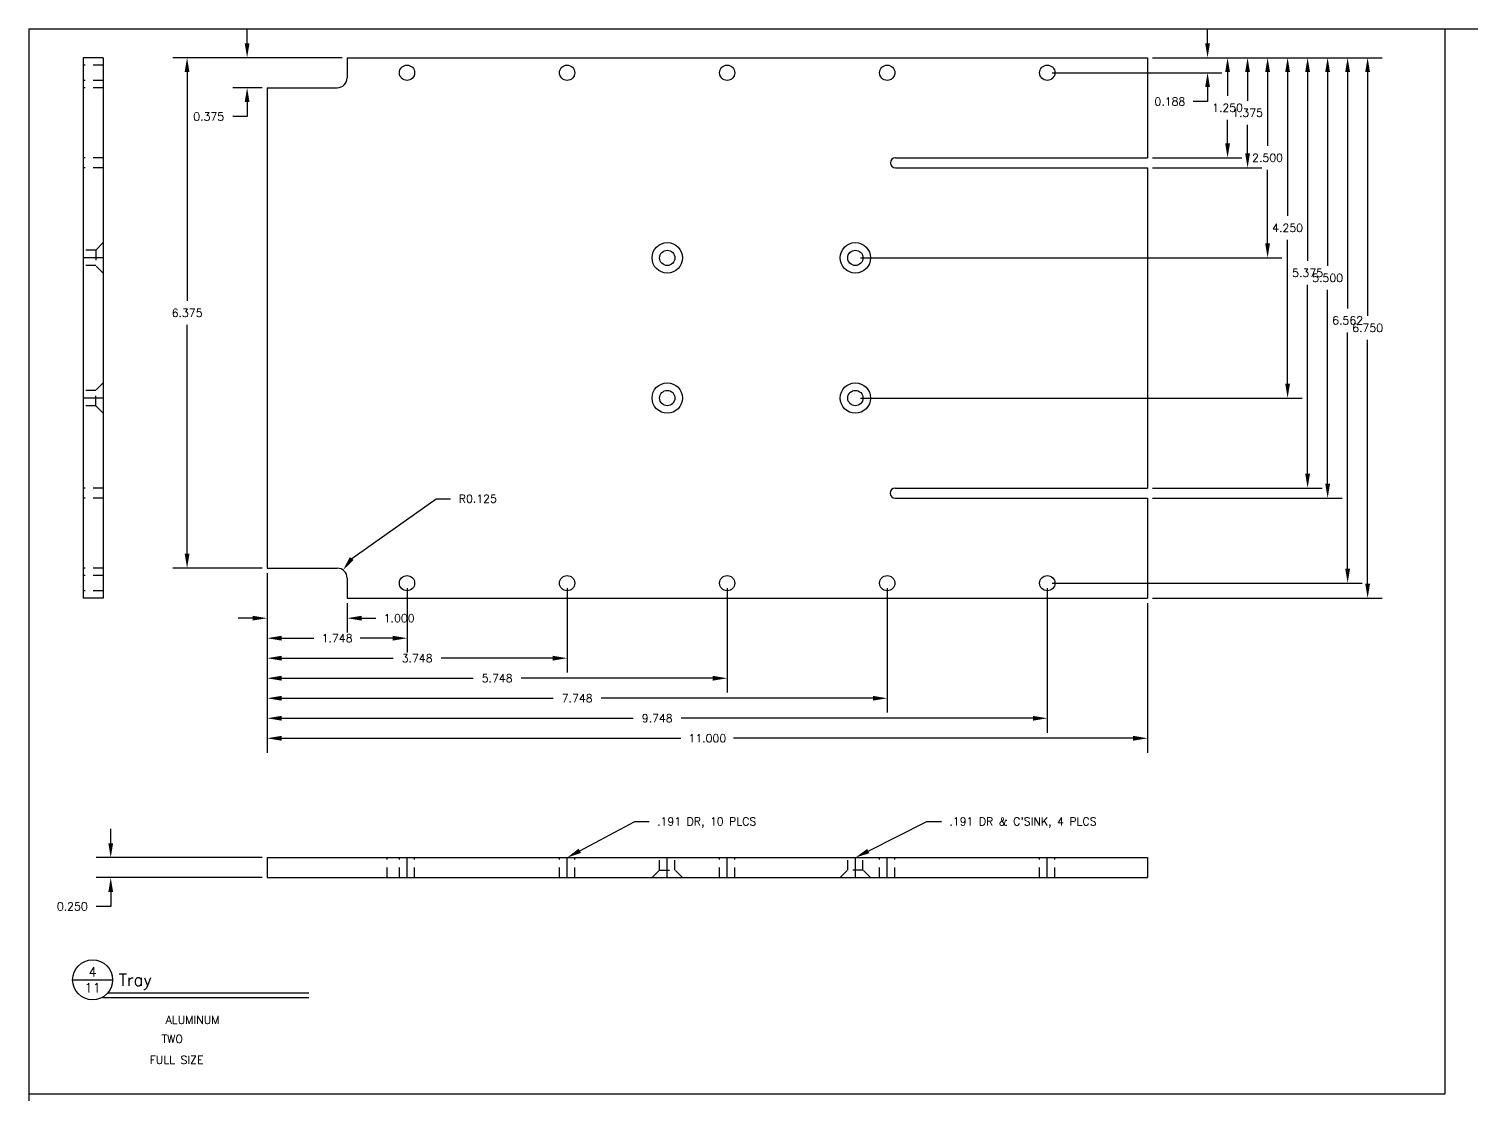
# Model space of a CAD drawing. Extents: x 0 to 33, y 0 to 21.
# Drawn here: x 0 to 18.02, y 7.7 to 21 of the extents above; entities that cross this region are included whole.
import ezdxf
from ezdxf.enums import TextEntityAlignment as Align

# ---------------------------------------------------------------- set-up
doc = ezdxf.new("R2010")
doc.units = 0
doc.header["$MEASUREMENT"] = 0
doc.linetypes.add('CENTER', pattern=[2, 1.25, -0.25, 0.25, -0.25])
doc.linetypes.add('HIDDEN2', pattern=[0.1875, 0.125, -0.0625])
doc.layers.get('0').update_dxf_attribs({"linetype": 'CONTINUOUS'})
doc.layers.get('DEFPOINTS').update_dxf_attribs({"linetype": 'CONTINUOUS'})
for name, color, linetype in [('BORDER', 5, 'CONTINUOUS'), ('DIM', 1, 'CONTINUOUS'), ('HIDDEN2', 6, 'HIDDEN2'), ('NFCENTER', 4, 'CENTER'), ('OBJECT', 3, 'CONTINUOUS')]:
    doc.layers.add(name, color=color, linetype=linetype)
doc.styles.add('ROMANS', font='romans')
doc.styles.add('SIMPLEX', font='simplex')
doc.dimstyles.get("Standard").update_dxf_attribs({"dimtxt": 0.1, "dimasz": 0.18, "dimexe": 0.18, "dimexo": 0.0625, "dimgap": 0.1, "dimtad": 0, "dimtih": 1, "dimtoh": 1, "dimdec": 3, "dimzin": 0, "dimdsep": 46, "dimtxsty": 'SIMPLEX', "dimcen": 0.1, "dimclrd": 256, "dimclre": 256, "dimclrt": 256, "dimadec": 0, "dimazin": 0, "dimtfac": 0.8, "dimtdec": 3, "dimtofl": 0, "dimtmove": 2, "dimatfit": 3, "dimfxl": 1, "dimtolj": 1, "dimtzin": 0, "dimarcsym": 0})

# ---------------------------------------------------------------- blocks, each defined once
blk = doc.blocks.new('*D2')
at = {"linetype": 'ByBlock', "transparency": 16777216}
for p, q in [((14.039, 39.718), (15.657, 39.718)), ((15.477, 39.538), (15.477, 38.618)), ((15.477, 37.398), (15.477, 38.318)), ((10.389, 37.218), (15.657, 37.218))]:
    blk.add_line(p, q, dxfattribs=at)
for points in [[(15.447, 39.538), (15.507, 39.538), (15.477, 39.718)], [(15.447, 37.398), (15.507, 37.398), (15.477, 37.218)]]:
    blk.add_solid(points, dxfattribs=at)
at = {"layer": 'DEFPOINTS', "color": 0, "linetype": 'ByBlock', "transparency": 16777216}
for p in [(13.977, 39.718), (10.326, 37.218), (15.477, 37.218)]:
    blk.add_point(p, dxfattribs=at)
at = {"linetype": 'ByBlock', "transparency": 16777216, "style": 'SIMPLEX'}
blk.add_text('2.500', height=0.1, dxfattribs=at).set_placement((15.477, 38.468), align=Align.MIDDLE_CENTER)
blk = doc.blocks.new('*D3')
at = {"linetype": 'ByBlock', "transparency": 16777216}
for p, q in [((3.914, 39.718), (1.797, 39.718)), ((1.977, 39.538), (1.977, 36.68)), ((1.977, 33.523), (1.977, 36.38)), ((2.914, 33.343), (1.797, 33.343))]:
    blk.add_line(p, q, dxfattribs=at)
for points in [[(1.947, 39.538), (2.007, 39.538), (1.977, 39.718)], [(1.947, 33.523), (2.007, 33.523), (1.977, 33.343)]]:
    blk.add_solid(points, dxfattribs=at)
at = {"layer": 'DEFPOINTS', "color": 0, "linetype": 'ByBlock', "transparency": 16777216}
for p in [(3.977, 39.718), (1.977, 33.343), (2.977, 33.343)]:
    blk.add_point(p, dxfattribs=at)
at = {"linetype": 'ByBlock', "transparency": 16777216, "style": 'SIMPLEX'}
blk.add_text('6.375', height=0.1, dxfattribs=at).set_placement((1.977, 36.53), align=Align.MIDDLE_CENTER)
blk = doc.blocks.new('*D4')
at = {"linetype": 'ByBlock', "transparency": 16777216}
for p, q in [((14.039, 39.718), (16.907, 39.718)), ((16.727, 39.538), (16.727, 36.493)), ((16.727, 33.148), (16.727, 36.193)), ((14.039, 32.968), (16.907, 32.968))]:
    blk.add_line(p, q, dxfattribs=at)
for points in [[(16.697, 39.538), (16.757, 39.538), (16.727, 39.718)], [(16.697, 33.148), (16.757, 33.148), (16.727, 32.968)]]:
    blk.add_solid(points, dxfattribs=at)
at = {"layer": 'DEFPOINTS', "color": 0, "linetype": 'ByBlock', "transparency": 16777216}
for p in [(13.977, 39.718), (13.977, 32.968), (16.727, 32.968)]:
    blk.add_point(p, dxfattribs=at)
at = {"linetype": 'ByBlock', "transparency": 16777216, "style": 'SIMPLEX'}
blk.add_text('6.750', height=0.1, dxfattribs=at).set_placement((16.727, 36.343), align=Align.MIDDLE_CENTER)
blk = doc.blocks.new('*D5')
at = {"linetype": 'ByBlock', "transparency": 16777216}
for p, q in [((14.039, 39.718), (16.657, 39.718)), ((16.477, 39.538), (16.477, 36.586)), ((16.477, 33.335), (16.477, 36.286)), ((12.787, 33.155), (16.657, 33.155))]:
    blk.add_line(p, q, dxfattribs=at)
for points in [[(16.447, 39.538), (16.507, 39.538), (16.477, 39.718)], [(16.447, 33.335), (16.507, 33.335), (16.477, 33.155)]]:
    blk.add_solid(points, dxfattribs=at)
at = {"layer": 'DEFPOINTS', "color": 0, "linetype": 'ByBlock', "transparency": 16777216}
for p in [(13.977, 39.718), (12.725, 33.155), (16.477, 33.155)]:
    blk.add_point(p, dxfattribs=at)
at = {"linetype": 'ByBlock', "transparency": 16777216, "style": 'SIMPLEX'}
blk.add_text('6.562', height=0.1, dxfattribs=at).set_placement((16.477, 36.436), align=Align.MIDDLE_CENTER)
blk = doc.blocks.new('*D6')
at = {"linetype": 'ByBlock', "transparency": 16777216}
for p, q in [((14.039, 39.718), (16.407, 39.718)), ((16.227, 39.538), (16.227, 37.118)), ((16.227, 34.397), (16.227, 36.818)), ((14.039, 34.217), (16.407, 34.217))]:
    blk.add_line(p, q, dxfattribs=at)
for points in [[(16.197, 39.538), (16.257, 39.538), (16.227, 39.718)], [(16.197, 34.397), (16.257, 34.397), (16.227, 34.217)]]:
    blk.add_solid(points, dxfattribs=at)
at = {"layer": 'DEFPOINTS', "color": 0, "linetype": 'ByBlock', "transparency": 16777216}
for p in [(13.977, 39.718), (13.977, 34.217), (16.227, 34.217)]:
    blk.add_point(p, dxfattribs=at)
at = {"linetype": 'ByBlock', "transparency": 16777216, "style": 'SIMPLEX'}
blk.add_text('5.500', height=0.1, dxfattribs=at).set_placement((16.227, 36.968), align=Align.MIDDLE_CENTER)
blk = doc.blocks.new('*D7')
at = {"linetype": 'ByBlock', "transparency": 16777216}
for p, q in [((14.039, 39.718), (16.157, 39.718)), ((15.977, 39.538), (15.977, 37.18)), ((15.977, 34.522), (15.977, 36.88)), ((14.039, 34.342), (16.157, 34.342))]:
    blk.add_line(p, q, dxfattribs=at)
for points in [[(15.947, 39.538), (16.007, 39.538), (15.977, 39.718)], [(15.947, 34.522), (16.007, 34.522), (15.977, 34.342)]]:
    blk.add_solid(points, dxfattribs=at)
at = {"layer": 'DEFPOINTS', "color": 0, "linetype": 'ByBlock', "transparency": 16777216}
for p in [(13.977, 39.718), (13.977, 34.342), (15.977, 34.342)]:
    blk.add_point(p, dxfattribs=at)
at = {"linetype": 'ByBlock', "transparency": 16777216, "style": 'SIMPLEX'}
blk.add_text('5.375', height=0.1, dxfattribs=at).set_placement((15.977, 37.03), align=Align.MIDDLE_CENTER)
blk = doc.blocks.new('*D8')
at = {"linetype": 'ByBlock', "transparency": 16777216}
for p, q in [((14.039, 39.718), (15.907, 39.718)), ((15.727, 39.538), (15.727, 37.742)), ((15.727, 35.647), (15.727, 37.442)), ((10.389, 35.467), (15.907, 35.467))]:
    blk.add_line(p, q, dxfattribs=at)
for points in [[(15.697, 39.538), (15.757, 39.538), (15.727, 39.718)], [(15.697, 35.647), (15.757, 35.647), (15.727, 35.467)]]:
    blk.add_solid(points, dxfattribs=at)
at = {"layer": 'DEFPOINTS', "color": 0, "linetype": 'ByBlock', "transparency": 16777216}
for p in [(13.977, 39.718), (10.326, 35.467), (15.727, 35.467)]:
    blk.add_point(p, dxfattribs=at)
at = {"linetype": 'ByBlock', "transparency": 16777216, "style": 'SIMPLEX'}
blk.add_text('4.250', height=0.1, dxfattribs=at).set_placement((15.727, 37.592), align=Align.MIDDLE_CENTER)
blk = doc.blocks.new('*D9')
at = {"linetype": 'ByBlock', "transparency": 16777216}
for p, q in [((2.977, 33.28), (2.977, 31.038)), ((13.977, 32.905), (13.977, 31.038)), ((3.157, 31.218), (8.148, 31.218)), ((13.797, 31.218), (8.805, 31.218))]:
    blk.add_line(p, q, dxfattribs=at)
for points in [[(3.157, 31.248), (3.157, 31.188), (2.977, 31.218)], [(13.797, 31.248), (13.797, 31.188), (13.977, 31.218)]]:
    blk.add_solid(points, dxfattribs=at)
at = {"layer": 'DEFPOINTS', "color": 0, "linetype": 'ByBlock', "transparency": 16777216}
for p in [(2.977, 33.343), (13.977, 32.968), (13.977, 31.218)]:
    blk.add_point(p, dxfattribs=at)
at = {"linetype": 'ByBlock', "transparency": 16777216, "style": 'SIMPLEX'}
blk.add_text('11.000', height=0.1, dxfattribs=at).set_placement((8.477, 31.218), align=Align.MIDDLE_CENTER)
blk = doc.blocks.new('*D14')
at = {"linetype": 'ByBlock', "transparency": 16777216}
for p, q in [((1.023, 29.908), (1.023, 30.088)), ((2.914, 29.728), (0.843, 29.728)), ((2.914, 29.478), (0.843, 29.478)), ((1.023, 29.298), (1.023, 29.118)), ((1.023, 29.118), (0.843, 29.118))]:
    blk.add_line(p, q, dxfattribs=at)
for points in [[(0.993, 29.908), (1.053, 29.908), (1.023, 29.728)], [(0.993, 29.298), (1.053, 29.298), (1.023, 29.478)]]:
    blk.add_solid(points, dxfattribs=at)
at = {"layer": 'DEFPOINTS', "color": 0, "linetype": 'ByBlock', "transparency": 16777216}
for p in [(2.977, 29.728), (1.023, 29.478), (2.977, 29.478)]:
    blk.add_point(p, dxfattribs=at)
at = {"linetype": 'ByBlock', "transparency": 16777216, "style": 'SIMPLEX'}
blk.add_text('0.250', height=0.1, dxfattribs=at).set_placement((0.543, 29.118), align=Align.MIDDLE_CENTER)
blk = doc.blocks.new('P-TITLE')
for p, q in [((-1.5625, -0.6375), (-1.0625, -0.6375)), ((1.3875, -0.8625), (-1.1875, -0.8625)), ((-1.1125, -0.8), (1.3875, -0.8))]:
    blk.add_line(p, q)
at = {"layer": 'DIM', "color": 7}
blk.add_circle((-1.3125, -0.6375), 0.25, dxfattribs=at)
at = {"style": 'ROMANS'}
for tag, p in [('NO.', (-1.3125, -0.5375)), ('PAGE', (-1.3125, -0.7375))]:
    blk.add_attdef(tag, text='', height=0.12, dxfattribs=at).set_placement(p, align=Align.MIDDLE)
for tag, p, height in [('DESCRIPTION', (-0.9875, -0.7125), 0.15), ('MATERIAL', (-0.4, -1.1875), 0.1), ('#_REQUIRED', (-0.45, -1.425), 0.1), ('SCALE', (-0.6, -1.6875), 0.1)]:
    blk.add_attdef(tag, p, '', height=height, dxfattribs=at)
at = {"style": 'ROMANS', "flags": 2}
for tag, p in [('MATERIAL:', (-1.1625, -1.1875)), ('#_REQD:', (-1.1625, -1.4375)), ('SCALE:', (-1.1625, -1.6875))]:
    blk.add_attdef(tag, p, '', height=0.1, dxfattribs=at)
blk = doc.blocks.new('*D23')
at = {"linetype": 'ByBlock', "transparency": 16777216}
for p, q in [((2.977, 33.28), (2.977, 31.288)), ((12.725, 33.093), (12.725, 31.288)), ((3.157, 31.468), (7.551, 31.468)), ((12.545, 31.468), (8.151, 31.468))]:
    blk.add_line(p, q, dxfattribs=at)
for points in [[(3.157, 31.498), (3.157, 31.438), (2.977, 31.468)], [(12.545, 31.498), (12.545, 31.438), (12.725, 31.468)]]:
    blk.add_solid(points, dxfattribs=at)
at = {"layer": 'DEFPOINTS', "color": 0, "linetype": 'ByBlock', "transparency": 16777216}
for p in [(2.977, 33.343), (12.725, 33.155), (12.725, 31.468)]:
    blk.add_point(p, dxfattribs=at)
at = {"linetype": 'ByBlock', "transparency": 16777216, "style": 'SIMPLEX'}
blk.add_text('9.748', height=0.1, dxfattribs=at).set_placement((7.851, 31.468), align=Align.MIDDLE_CENTER)
blk = doc.blocks.new('*D24')
at = {"linetype": 'ByBlock', "transparency": 16777216}
for p, q in [((2.977, 33.28), (2.977, 31.538)), ((10.725, 33.093), (10.725, 31.538)), ((3.157, 31.718), (6.551, 31.718)), ((10.545, 31.718), (7.151, 31.718))]:
    blk.add_line(p, q, dxfattribs=at)
for points in [[(3.157, 31.748), (3.157, 31.688), (2.977, 31.718)], [(10.545, 31.748), (10.545, 31.688), (10.725, 31.718)]]:
    blk.add_solid(points, dxfattribs=at)
at = {"layer": 'DEFPOINTS', "color": 0, "linetype": 'ByBlock', "transparency": 16777216}
for p in [(2.977, 33.343), (10.725, 33.155), (10.725, 31.718)]:
    blk.add_point(p, dxfattribs=at)
at = {"linetype": 'ByBlock', "transparency": 16777216, "style": 'SIMPLEX'}
blk.add_text('7.748', height=0.1, dxfattribs=at).set_placement((6.851, 31.718), align=Align.MIDDLE_CENTER)
blk = doc.blocks.new('*D25')
at = {"linetype": 'ByBlock', "transparency": 16777216}
for p, q in [((2.977, 33.28), (2.977, 31.788)), ((8.725, 33.093), (8.725, 31.788)), ((3.157, 31.968), (5.551, 31.968)), ((8.545, 31.968), (6.151, 31.968))]:
    blk.add_line(p, q, dxfattribs=at)
for points in [[(3.157, 31.998), (3.157, 31.938), (2.977, 31.968)], [(8.545, 31.998), (8.545, 31.938), (8.725, 31.968)]]:
    blk.add_solid(points, dxfattribs=at)
at = {"layer": 'DEFPOINTS', "color": 0, "linetype": 'ByBlock', "transparency": 16777216}
for p in [(2.977, 33.343), (8.725, 33.155), (8.725, 31.968)]:
    blk.add_point(p, dxfattribs=at)
at = {"linetype": 'ByBlock', "transparency": 16777216, "style": 'SIMPLEX'}
blk.add_text('5.748', height=0.1, dxfattribs=at).set_placement((5.851, 31.968), align=Align.MIDDLE_CENTER)
blk = doc.blocks.new('*D26')
at = {"linetype": 'ByBlock', "transparency": 16777216}
for p, q in [((2.977, 33.28), (2.977, 32.038)), ((6.725, 33.093), (6.725, 32.038)), ((3.157, 32.218), (4.551, 32.218)), ((6.545, 32.218), (5.151, 32.218))]:
    blk.add_line(p, q, dxfattribs=at)
for points in [[(3.157, 32.248), (3.157, 32.188), (2.977, 32.218)], [(6.545, 32.248), (6.545, 32.188), (6.725, 32.218)]]:
    blk.add_solid(points, dxfattribs=at)
at = {"layer": 'DEFPOINTS', "color": 0, "linetype": 'ByBlock', "transparency": 16777216}
for p in [(2.977, 33.343), (6.725, 33.155), (6.725, 32.218)]:
    blk.add_point(p, dxfattribs=at)
at = {"linetype": 'ByBlock', "transparency": 16777216, "style": 'SIMPLEX'}
blk.add_text('3.748', height=0.1, dxfattribs=at).set_placement((4.851, 32.218), align=Align.MIDDLE_CENTER)
blk = doc.blocks.new('*D27')
at = {"linetype": 'ByBlock', "transparency": 16777216}
for p, q in [((2.977, 33.28), (2.977, 32.288)), ((4.725, 33.093), (4.725, 32.288)), ((3.157, 32.468), (3.56, 32.468)), ((4.545, 32.468), (4.141, 32.468))]:
    blk.add_line(p, q, dxfattribs=at)
for points in [[(3.157, 32.498), (3.157, 32.438), (2.977, 32.468)], [(4.545, 32.498), (4.545, 32.438), (4.725, 32.468)]]:
    blk.add_solid(points, dxfattribs=at)
at = {"layer": 'DEFPOINTS', "color": 0, "linetype": 'ByBlock', "transparency": 16777216}
for p in [(2.977, 33.343), (4.725, 33.155), (4.725, 32.468)]:
    blk.add_point(p, dxfattribs=at)
at = {"linetype": 'ByBlock', "transparency": 16777216, "style": 'SIMPLEX'}
blk.add_text('1.748', height=0.1, dxfattribs=at).set_placement((3.851, 32.468), align=Align.MIDDLE_CENTER)
blk = doc.blocks.new('*D28')
at = {"linetype": 'ByBlock', "transparency": 16777216}
for p, q in [((2.977, 33.28), (2.977, 32.538)), ((3.977, 32.905), (3.977, 32.538)), ((2.797, 32.718), (2.617, 32.718)), ((4.157, 32.718), (4.337, 32.718))]:
    blk.add_line(p, q, dxfattribs=at)
for points in [[(2.797, 32.748), (2.797, 32.688), (2.977, 32.718)], [(4.157, 32.748), (4.157, 32.688), (3.977, 32.718)]]:
    blk.add_solid(points, dxfattribs=at)
at = {"layer": 'DEFPOINTS', "color": 0, "linetype": 'ByBlock', "transparency": 16777216}
for p in [(2.977, 33.343), (3.977, 32.968), (3.977, 32.718)]:
    blk.add_point(p, dxfattribs=at)
at = {"linetype": 'ByBlock', "transparency": 16777216, "style": 'SIMPLEX'}
blk.add_text('1.000', height=0.1, dxfattribs=at).set_placement((4.627, 32.718), align=Align.MIDDLE_CENTER)
blk = doc.blocks.new('*D30')
at = {"linetype": 'ByBlock', "transparency": 16777216}
for p, q in [((14.727, 39.898), (14.727, 40.078)), ((14.039, 39.718), (14.907, 39.718)), ((12.787, 39.53), (14.907, 39.53)), ((14.727, 39.35), (14.727, 39.17)), ((14.727, 39.17), (14.547, 39.17))]:
    blk.add_line(p, q, dxfattribs=at)
for points in [[(14.697, 39.898), (14.757, 39.898), (14.727, 39.718)], [(14.697, 39.35), (14.757, 39.35), (14.727, 39.53)]]:
    blk.add_solid(points, dxfattribs=at)
at = {"layer": 'DEFPOINTS', "color": 0, "linetype": 'ByBlock', "transparency": 16777216}
for p in [(13.977, 39.718), (12.725, 39.53), (14.727, 39.53)]:
    blk.add_point(p, dxfattribs=at)
at = {"linetype": 'ByBlock', "transparency": 16777216, "style": 'SIMPLEX'}
blk.add_text('0.188', height=0.1, dxfattribs=at).set_placement((14.256, 39.17), align=Align.MIDDLE_CENTER)
blk = doc.blocks.new('*D31')
at = {"linetype": 'ByBlock', "transparency": 16777216}
for p, q in [((2.727, 39.898), (2.727, 40.078)), ((3.914, 39.718), (2.547, 39.718)), ((2.914, 39.343), (2.547, 39.343)), ((2.727, 39.163), (2.727, 38.983)), ((2.727, 38.983), (2.547, 38.983))]:
    blk.add_line(p, q, dxfattribs=at)
for points in [[(2.697, 39.898), (2.757, 39.898), (2.727, 39.718)], [(2.697, 39.163), (2.757, 39.163), (2.727, 39.343)]]:
    blk.add_solid(points, dxfattribs=at)
at = {"layer": 'DEFPOINTS', "color": 0, "linetype": 'ByBlock', "transparency": 16777216}
for p in [(3.977, 39.718), (2.727, 39.343), (2.977, 39.343)]:
    blk.add_point(p, dxfattribs=at)
at = {"linetype": 'ByBlock', "transparency": 16777216, "style": 'SIMPLEX'}
blk.add_text('0.375', height=0.1, dxfattribs=at).set_placement((2.247, 38.983), align=Align.MIDDLE_CENTER)
blk = doc.blocks.new('*D32')
at = {"linetype": 'ByBlock', "transparency": 16777216}
for p, q in [((14.039, 39.718), (15.407, 39.718)), ((15.227, 39.538), (15.227, 39.18)), ((15.227, 38.523), (15.227, 38.88)), ((14.039, 38.343), (15.407, 38.343))]:
    blk.add_line(p, q, dxfattribs=at)
for points in [[(15.197, 39.538), (15.257, 39.538), (15.227, 39.718)], [(15.197, 38.523), (15.257, 38.523), (15.227, 38.343)]]:
    blk.add_solid(points, dxfattribs=at)
at = {"layer": 'DEFPOINTS', "color": 0, "linetype": 'ByBlock', "transparency": 16777216}
for p in [(13.977, 39.718), (13.977, 38.343), (15.227, 38.343)]:
    blk.add_point(p, dxfattribs=at)
at = {"linetype": 'ByBlock', "transparency": 16777216, "style": 'SIMPLEX'}
blk.add_text('1.375', height=0.1, dxfattribs=at).set_placement((15.227, 39.03), align=Align.MIDDLE_CENTER)
blk = doc.blocks.new('*D33')
at = {"linetype": 'ByBlock', "transparency": 16777216}
for p, q in [((14.039, 39.718), (15.157, 39.718)), ((14.977, 39.538), (14.977, 39.243)), ((14.977, 38.648), (14.977, 38.943)), ((14.039, 38.468), (15.157, 38.468))]:
    blk.add_line(p, q, dxfattribs=at)
for points in [[(14.947, 39.538), (15.007, 39.538), (14.977, 39.718)], [(14.947, 38.648), (15.007, 38.648), (14.977, 38.468)]]:
    blk.add_solid(points, dxfattribs=at)
at = {"layer": 'DEFPOINTS', "color": 0, "linetype": 'ByBlock', "transparency": 16777216}
for p in [(13.977, 39.718), (13.977, 38.468), (14.977, 38.468)]:
    blk.add_point(p, dxfattribs=at)
at = {"linetype": 'ByBlock', "transparency": 16777216, "style": 'SIMPLEX'}
blk.add_text('1.250', height=0.1, dxfattribs=at).set_placement((14.977, 39.093), align=Align.MIDDLE_CENTER)

msp = doc.modelspace()

# ---------------------------------------------------------------- linework, layer by layer
at = {"layer": 'BORDER'}
for p, q in [((0, 21), (0, 0)), ((0, 21), (33, 21)), ((17.6904, 21), (17.6904, 7.6958)), ((17.6904, 7.6958), (0, 7.6958))]:
    msp.add_line(p, q, dxfattribs=at)
at = {"layer": 'DEFPOINTS', "color": 0, "linetype": 'ByBlock'}
msp.add_point((3.9263, 14.2402), dxfattribs=at)
at = {"layer": 'DIM', "linetype": 'ByBlock'}
for p, q in [((4.0336, 14.3847), (5.089, 15.1325)), ((5.089, 15.1325), (5.269, 15.1325))]:
    msp.add_line(p, q, dxfattribs=at)
at = {"layer": 'DIM'}
for p, q in [((6.8836, 10.7348), (7.5697, 11.1014)), ((7.5697, 11.1014), (7.7497, 11.1014)), ((10.4871, 10.7311), (11.221, 11.1014)), ((11.221, 11.1014), (11.401, 11.1014))]:
    msp.add_line(p, q, dxfattribs=at)
at = {"layer": 'DIM', "linetype": 'ByBlock'}
msp.add_solid([(4.0577, 14.3668), (4.0095, 14.4026), (3.9263, 14.2402)], dxfattribs=at)
at = {"layer": 'DIM'}
for points in [[(6.8977, 10.7084), (6.8694, 10.7613), (6.7248, 10.65)], [(10.5006, 10.7043), (10.4736, 10.7579), (10.3264, 10.65)]]:
    msp.add_solid(points, dxfattribs=at)
at = {"layer": 'HIDDEN2'}
for p, q in [((0.9299, 20.5478), (0.6799, 20.5478)), ((0.9299, 20.3568), (0.6799, 20.3568)), ((0.9299, 20.2648), (0.6799, 20.2648)), ((0.9299, 19.3882), (0.6799, 19.3882)), ((0.9299, 19.2651), (0.6799, 19.2651)), ((0.8354, 18.2353), (0.6799, 18.2353)), ((0.9299, 18.3298), (0.8354, 18.2353)), ((0.8354, 18.2353), (0.8354, 18.0443)), ((0.8354, 18.0443), (0.6799, 18.0443)), ((0.9299, 17.9498), (0.8354, 18.0443)), ((0.9299, 16.5793), (0.8354, 16.4848)), ((0.8354, 16.4848), (0.6799, 16.4848)), ((0.8354, 16.2938), (0.8354, 16.4848)), ((0.8354, 16.2938), (0.6799, 16.2938)), ((0.9299, 16.1993), (0.8354, 16.2938)), ((0.9299, 15.2645), (0.6799, 15.2645)), ((0.9299, 15.1395), (0.6799, 15.1395)), ((0.9299, 14.2648), (0.6799, 14.2648)), ((0.9299, 14.1728), (0.6799, 14.1728)), ((0.9299, 13.9818), (0.6799, 13.9818)), ((4.4767, 10.4), (4.4767, 10.65)), ((4.6293, 10.4), (4.6293, 10.65)), ((4.8203, 10.4), (4.8203, 10.65)), ((6.6293, 10.4), (6.6293, 10.65)), ((6.8203, 10.4), (6.8203, 10.65)), ((7.8811, 10.4945), (7.8811, 10.65)), ((8.0721, 10.4945), (8.0721, 10.65)), ((8.6293, 10.4), (8.6293, 10.65)), ((8.8203, 10.4), (8.8203, 10.65)), ((10.2309, 10.4945), (10.2309, 10.65)), ((10.4219, 10.4945), (10.4219, 10.65)), ((10.6293, 10.4), (10.6293, 10.65)), ((10.8203, 10.4), (10.8203, 10.65)), ((12.6293, 10.4), (12.6293, 10.65)), ((12.8203, 10.4), (12.8203, 10.65)), ((7.7866, 10.4), (7.8811, 10.4945)), ((7.8811, 10.4945), (8.0721, 10.4945)), ((8.1666, 10.4), (8.0721, 10.4945)), ((10.1364, 10.4), (10.2309, 10.4945)), ((10.4219, 10.4945), (10.2309, 10.4945)), ((10.5164, 10.4), (10.4219, 10.4945)), ((13.9767, 10.4), (13.9767, 10.4099))]:
    msp.add_line(p, q, dxfattribs=at)
at = {"layer": 'NFCENTER'}
for p, q in [((0.9299, 18.1398), (0.6799, 18.1398)), ((0.9299, 16.3893), (0.6799, 16.3893)), ((4.7248, 10.4), (4.7248, 10.65)), ((6.7248, 10.4), (6.7248, 10.65)), ((7.9766, 10.4), (7.9766, 10.65)), ((8.7248, 10.4), (8.7248, 10.65)), ((10.3264, 10.4), (10.3264, 10.65)), ((10.7248, 10.4), (10.7248, 10.65)), ((12.7248, 10.4), (12.7248, 10.65))]:
    msp.add_line(p, q, dxfattribs=at)
at = {"layer": 'OBJECT'}
for p, q in [((0.6799, 20.6398), (0.6799, 13.8898)), ((0.9299, 20.6398), (0.6799, 20.6398)), ((0.9299, 20.6398), (0.9299, 13.8898)), ((3.9767, 20.6398), (13.9767, 20.6398)), ((3.9767, 20.6398), (3.9767, 20.3898)), ((13.9767, 20.6398), (13.9767, 19.3901)), ((2.9767, 20.2648), (2.9767, 14.2648)), ((2.9767, 20.2648), (3.8517, 20.2648)), ((10.8264, 19.3901), (13.9767, 19.3901)), ((10.8264, 19.3901), (11.0544, 19.3901)), ((10.8264, 19.3901), (11.0544, 19.3901)), ((10.8264, 19.2651), (13.9767, 19.2651)), ((10.8264, 19.2651), (11.0544, 19.2651)), ((10.8264, 19.2651), (11.0544, 19.2651)), ((13.9767, 19.2651), (13.9767, 15.2645)), ((10.8243, 15.2645), (13.9767, 15.2645)), ((10.8243, 15.2645), (11.0523, 15.2645)), ((10.8243, 15.2645), (11.0523, 15.2645)), ((10.8243, 15.1395), (13.9767, 15.1395)), ((10.8243, 15.1395), (11.0523, 15.1395)), ((10.8243, 15.1395), (11.0523, 15.1395)), ((13.9767, 15.1395), (13.9767, 13.8898)), ((2.9767, 14.2648), (3.8517, 14.2648)), ((3.9767, 14.1398), (3.9767, 13.8898)), ((0.9299, 13.8898), (0.6799, 13.8898)), ((3.9767, 13.8898), (13.9767, 13.8898)), ((2.9767, 10.65), (13.9767, 10.65)), ((2.9767, 10.65), (2.9767, 10.4)), ((13.9767, 10.65), (13.9767, 10.4)), ((2.9767, 10.4), (13.9767, 10.4))]:
    msp.add_line(p, q, dxfattribs=at)
for centre, radius in [((4.7248, 20.4523), 0.0955), ((6.7248, 20.4523), 0.0955), ((8.7248, 20.4523), 0.0955), ((10.7248, 20.4523), 0.0955), ((12.7248, 20.4523), 0.0955), ((7.9766, 18.1398), 0.19), ((7.9766, 18.1398), 0.0955), ((10.3264, 18.1398), 0.19), ((10.3264, 18.1398), 0.0955), ((7.9766, 16.3893), 0.19), ((10.3264, 16.3893), 0.19), ((7.9766, 16.3893), 0.0955), ((10.3264, 16.3893), 0.0955), ((4.7248, 14.0773), 0.0955), ((6.7248, 14.0773), 0.0955), ((8.7248, 14.0773), 0.0955), ((10.7248, 14.0773), 0.0955), ((12.7248, 14.0773), 0.0955)]:
    msp.add_circle(centre, radius, dxfattribs=at)
for centre, radius, start, end in [((3.8517, 20.3898), 0.125, 270, 360), ((10.8264, 19.3276), 0.0625, 90, 270), ((10.8243, 15.202), 0.0625, 90, 270), ((3.8517, 14.1398), 0.125, 0, 90)]:
    msp.add_arc(centre, radius, start, end, dxfattribs=at)

# ---------------------------------------------------------------- block references
ref = msp.add_blockref('P-TITLE', (2.1092, 9.7608), dxfattribs=at)
ref.add_attrib('SCALE', 'FULL SIZE', (1.5092, 8.0733), dxfattribs={"layer": '0', "height": 0.1, "style": 'ROMANS'})
ref.add_attrib('#_REQUIRED', 'TWO', (1.6592, 8.3358), dxfattribs={"layer": '0', "height": 0.1, "style": 'ROMANS'})
ref.add_attrib('MATERIAL', 'ALUMINUM', (1.7092, 8.5733), dxfattribs={"layer": '0', "height": 0.1, "style": 'ROMANS'})
ref.add_attrib('NO.', '4', dxfattribs={"layer": '0', "height": 0.12, "style": 'ROMANS'}).set_placement((0.7967, 9.2233), align=Align.MIDDLE)
ref.add_attrib('DESCRIPTION', 'Tray', (1.1217, 9.0483), dxfattribs={"layer": '0', "height": 0.15, "style": 'ROMANS'})
ref.add_attrib('PAGE', '11', dxfattribs={"layer": '0', "height": 0.12, "style": 'ROMANS'}).set_placement((0.7967, 9.0233), align=Align.MIDDLE)

# ---------------------------------------------------------------- texts
at = {"layer": 'DIM', "linetype": 'ByBlock', "style": 'SIMPLEX'}
msp.add_text('R0.125', height=0.1, dxfattribs=at).set_placement((5.6095, 15.1325), align=Align.MIDDLE_CENTER)
at = {"layer": 'DIM', "style": 'SIMPLEX'}
for s, p in [('.191 DR, 10 PLCS', (7.8497, 11.1014)), (".191 DR & C'SINK, 4 PLCS", (11.501, 11.1014))]:
    msp.add_text(s, height=0.1, dxfattribs=at).set_placement(p, align=Align.MIDDLE_LEFT)

# ---------------------------------------------------------------- dimensions: what is measured, and where the dimension line sits
at = {"layer": 'DIM'}
for base, p1, p2, dimstyle, picture, middle, set_off in [((2.7267, 20.2648), (3.9767, 20.6398), (2.9767, 20.2648), 'Standard', '*D31', (2.2467, 19.9048), (0, -19.0779)), ((14.7267498948, 20.452333889), (13.9767498948, 20.639833889), (12.7248120728, 20.452333889), 'Standard', '*D30', (14.2562737043, 20.092333889), (0, -19.0778813826)), ((1.9767, 14.2648), (3.9767, 20.6398), (2.9767, 14.2648), 'Standard', '*D3', (1.9767, 17.4523), (0, -19.0779)), ((15.4767, 18.1398), (13.9767, 20.6398), (10.3264, 18.1398), 'Standard', '*D2', (15.4767, 19.3898), (0, -19.0779)), ((15.7267498948, 16.389333889), (13.9767498948, 20.639833889), (10.3263933123, 16.389333889), 'Standard', '*D8', (15.7267498948, 18.514583889), (0, -19.0778813826)), ((16.4767498948, 14.077333889), (13.9767498948, 20.639833889), (12.7248120728, 14.077333889), 'Standard', '*D5', (16.4767498948, 17.358583889), (0, -19.0778813826)), ((16.7267, 13.8898), (13.9767, 20.6398), (13.9767, 13.8898), 'Standard', '*D4', (16.7267, 17.2648), (0, -19.0779)), ((16.2267, 15.1395), (13.9767, 20.6398), (13.9767, 15.1395), 'Standard', '*D6', (16.2267, 17.8897), (0, -19.0779)), ((15.9767, 15.2645), (13.9767, 20.6398), (13.9767, 15.2645), 'Standard', '*D7', (15.9767, 17.9522), (0, -19.0779)), ((15.2267, 19.2651), (13.9767, 20.6398), (13.9767, 19.2651), 'Standard', '*D32', (15.2267, 19.9525), (0, -19.0779)), ((14.9767, 19.3901), (13.9767, 20.6398), (13.9767, 19.3901), 'Standard', '*D33', (14.9767, 20.015), (0, -19.0779)), ((1.0228, 10.4), (2.9767, 10.65), (2.9767, 10.4), 'STANDARD', '*D14', (0.5428, 10.04), (0, -19.0779))]:
    dim = msp.add_linear_dim(base=base, p1=p1, p2=p2, angle=90, dimstyle=dimstyle, dxfattribs=at)
    dim.commit()
    dim.dimension.update_dxf_attribs({"geometry": picture, "text_midpoint": middle, "insert": set_off})
for base, p2, picture, middle in [((3.9767, 13.6398), (3.9767, 13.8898), '*D28', (4.6272, 13.6398)), ((13.9767, 12.1398), (13.9767, 13.8898), '*D9', (8.4767, 12.1398)), ((12.7248, 12.3898), (12.7248, 14.0773), '*D23', (7.8508, 12.3898)), ((10.7248, 12.6398), (10.7248, 14.0773), '*D24', (6.8508, 12.6398)), ((8.7248, 12.8898), (8.7248, 14.0773), '*D25', (5.8508, 12.8898)), ((6.7248, 13.1398), (6.7248, 14.0773), '*D26', (4.8508, 13.1398)), ((4.7248, 13.3898), (4.7248, 14.0773), '*D27', (3.8508, 13.3898))]:
    dim = msp.add_linear_dim(base=base, p1=(2.9767, 14.2648), p2=p2, dimstyle='Standard', dxfattribs=at)
    dim.commit()
    dim.dimension.update_dxf_attribs({"geometry": picture, "text_midpoint": middle, "insert": (0, -19.0779)})

doc.saveas('drawing.dxf')
